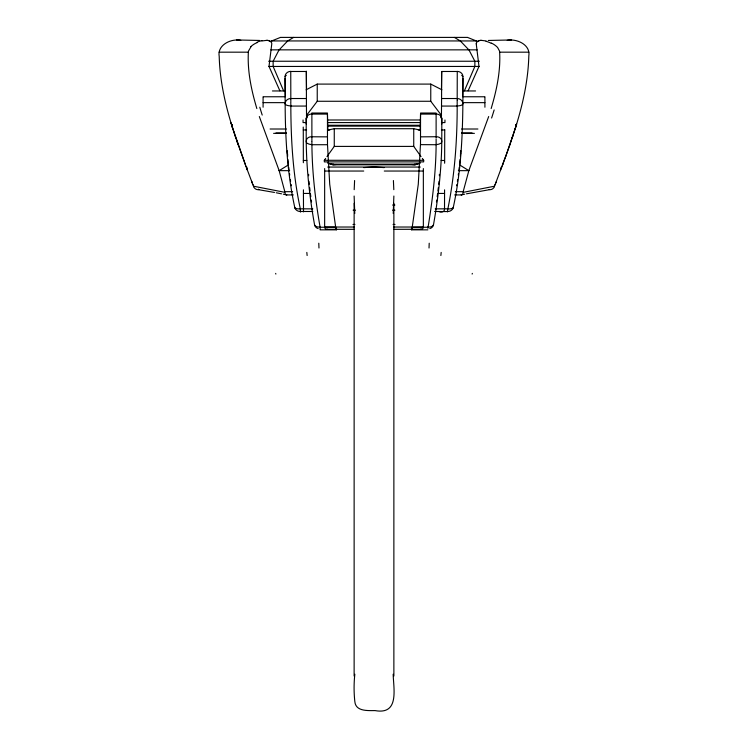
<?xml version="1.0" encoding="UTF-8"?>
<svg xmlns="http://www.w3.org/2000/svg" width="748" height="748" viewBox="0 0 748 748"><rect width="100%" height="100%" fill="white"/><g stroke="black" fill="none" stroke-linecap="round" stroke-linejoin="round"><path stroke-width="1.12" d="M312.804 208.86L300.331 208.842C292.842 174.396 290.85 139.016 290.832 103.85M290.832 103.084L290.832 102.457M290.822 98.717L290.748 71.359A5.675 5.245 -0.4 0 0 285.063 76.651L285.353 95.781M300.331 209.075L300.331 211.89M300.331 211.806L300.331 211.488A5.685 5.114 -1.1 0 1 295.208 208.645M303.501 211.862L303.426 189.842M311.897 141.578C311.897 170.31 315.151 198.968 320.116 227.233L335.674 227.233L335.992 228.785M311.879 113.322L311.888 136.781L327.474 136.865M311.879 114.098L327.456 114.079L327.474 136.734M320.116 229.318L320.116 227.691M327.465 113.574L327.474 114.173M327.474 137.37L327.493 143.766M420.516 142.793L420.544 114.098L436.121 114.098M420.526 114.304L420.535 113.574M427.893 228.374C432.699 198.8 436.402 168.88 436.112 138.838M436.121 113.668L436.112 137.641M441.675 72.126L441.675 71.621M441.582 98.988L441.423 118.913M440.787 116.127A5.675 4.572 -0.2 0 1 441.806 118.745L441.788 139.96C441.629 168.384 438.375 197.033 433.494 224.802M447.669 211.852L447.669 211.516A5.685 5.114 1.1 0 0 452.792 208.645M457.187 99.521L457.178 100.241M452.849 208.664A5.526 4.965 7.2 0 0 453.269 207.439C462.563 165.084 463.068 121.522 462.928 78.344M393.869 196.023L393.233 213.507M441.675 72.173L441.488 88.283M444.574 189.842L444.518 208.86M444.733 129.684L444.658 160.474L441.152 160.474M447.669 210.627L447.659 211.422M447.669 211.581L434.616 211.488M306.325 71.2L306.512 88.283M311.888 137.09L311.897 141.129M444.649 160.942L444.649 161.559M444.639 163.242L444.649 161.727M246.868 167.197L247.373 170.105M290.822 98.848L290.832 101.719M420.507 143.859L420.516 143.12M420.526 136.847L436.112 136.734A5.666 4.572 -8.7 0 1 441.75 141.307L441.788 141.372A5.666 3.413 0.4 0 1 440.853 143.317M462.647 95.781L462.937 76.651A5.675 5.245 0.4 0 0 457.262 71.387L457.187 98.979M420.507 143.766L418.282 184.26L412.008 228.785M457.178 105.674C457.234 140.325 454.691 175.658 447.669 209.833M457.178 100.7L457.178 104.944M507.219 40.355C516.718 38.4 530.743 44.749 528.808 55.997C528.2 80.242 522.861 104.112 515.671 127.188M318.209 228.626A5.741 4.759 -0.6 0 1 314.646 225.279C309.56 197.154 306.418 168.571 306.213 139.96L306.203 118.698A5.675 4.572 0.2 0 1 307.213 116.127M420.526 114.594L420.124 130.171M441.797 118.745L441.703 124.168M314.506 224.802L314.506 224.83A5.638 3.179 -1.7 0 0 315.983 226.279M411.437 228.832L412.466 228.813M439.45 175.771L439.478 174.518M460.74 150.713L460.403 156.538M444.723 129.965L441.404 129.965M354.187 189.674L354.599 180.53M420.498 144.644L436.112 144.719M250.935 46.881L248.542 50.948A5.685 4.965 -80.1 0 0 248.364 52.173C247.317 71.312 251.403 90.321 256.844 108.563M476.233 43.767L478.991 66.45L468.108 90.817M460.114 159.511L459.627 164.186M439.057 181.268L438.721 184.27M438.337 187.608L437.926 190.983M459.272 167.3L458.889 170.413M232.684 128.31C225.354 105.029 219.875 80.952 219.211 56.474C217.023 45.058 231.01 38.298 240.781 40.355M437.486 194.377L437.187 196.649M458.281 175.079L458.496 173.527M436.71 200.081L436.449 201.932M354.833 674.21C353.841 683.279 353.841 692.508 354.833 701.587C355.702 711.591 367.764 710.563 375.085 710.6C399.441 715.013 393.579 689.16 393.168 674.21M457.383 181.297L457.617 179.735M456.888 184.466L456.682 185.756M412.307 227.345L427.884 227.233M460.675 153.452L460.413 153.92M459.459 164.812L468.846 170.656L463.171 191.684L455.364 191.684M491.155 108.563C496.597 90.321 500.683 71.312 499.645 52.173A5.685 4.965 80.1 0 0 499.458 50.948L497.588 47.461A21.327 18.794 79 0 0 491.296 43.066M516.653 123.981L516.185 125.524M516.251 125.318L515.98 126.188M516.045 125.982L515.877 126.524M515.84 126.646L507.06 152.629L495.485 183.625M515.737 126.982L515.213 128.637M515.363 128.189L514.315 131.461M514.278 131.573L511.286 140.587M488.678 116.538L468.893 170.507M512.043 138.343L512.801 136.089M510.519 142.831L511.314 140.512M509.743 145.065L510.538 142.756M509.762 145L505.77 156.182M500.655 170.03L501.132 167.272M505.779 156.154L502.525 165.009M502.759 164.373L502.375 165.411M501.693 167.243L501.973 166.486M495.859 182.652L496.083 182.063M462.021 195.078A5.928 1.823 84.4 0 0 463.059 192.386L494.475 186.215L495.718 183.017M494.278 186.701L494.531 186.056M494.998 184.878L495.204 184.345M464.415 90.826L474.858 66.45L474.858 61.243L469.015 50.013L460.31 40.944L454.373 37.4M422.339 158.436L423.667 160.287L423.667 161.886L324.333 161.886L324.333 160.287L325.661 158.436M326.979 156.584L334.263 146.402L334.263 128.712L413.738 128.712L420.357 130.105M306.428 115.529L317.236 101.27L317.236 84.094L430.764 84.094L441.909 89.797M307.185 116.108L307.522 115.753A5.675 4.684 -0.1 0 1 311.879 113.986M516.036 125.075L516.503 124.327L515.989 125.131M292.636 191.684L284.829 191.684L279.154 170.656L288.541 164.812M270.374 41.486L280.472 37.4L467.528 37.4L477.626 41.486M293.627 37.4L287.69 40.944L278.985 50.013L273.142 61.243L273.142 66.45L283.586 90.826M306.091 89.797L317.236 84.094M486.05 40.953L481.366 40.364A12.248 10.238 62.4 0 0 478.935 40.701L476.869 42.075A3.833 3.17 66.1 0 0 476.252 43.777M327.54 162.98L332.888 164.803L415.131 164.803L420.47 162.98M261.95 40.953L266.634 40.364A12.248 10.238 -62.4 0 1 269.065 40.701L271.131 42.075A3.833 3.198 -64.4 0 1 271.786 43.767L269.009 66.45L279.892 90.817M421.666 229.253L422.91 228.486L423.349 227.027L393.532 227.027M327.643 130.105L334.263 128.712M462.947 194.555L464.704 194.19M466.471 193.826L489.173 189.73M421.573 229.271L393.607 229.318M363.818 167.599L374 166.935L384.182 167.599M327.671 229.271L326.661 229.309L354.393 229.318M332.888 164.803L336.291 164.495M421.283 229.309L420.329 229.271M511.37 39.962L488.294 40.467M414.327 164.233L417.889 164.139L330.111 164.139L333.673 164.233M477.149 49.854L270.851 49.854M271.187 40.944L476.813 40.944M219.127 52.173L248.355 52.173M499.645 52.173L528.873 52.173M268.616 61.243L479.384 61.243M268.616 66.45L479.384 66.45M290.738 71.481L306.334 71.481L306.39 85.001L306.418 98.521L290.822 98.521A5.675 5.124 0 0 0 285.147 103.692C285.287 138.445 287.344 173.396 294.759 207.439A5.526 4.965 -7.2 0 0 295.151 208.664M457.262 71.481L441.666 71.481L441.61 85.001L441.582 98.521L457.178 98.521A5.675 5.124 0 0 1 462.853 103.692M272.431 90.957L285.269 90.957M462.731 90.957L475.569 90.957M263.09 96.763L285.269 96.763M462.731 96.763L484.91 96.763M317.236 101.27L430.764 101.27L441.572 115.529M263.09 102.644L285.269 102.644M462.731 102.644L484.91 102.644M290.822 106.066L306.428 106.066L306.577 118.913M441.572 106.066L457.178 106.066M327.465 113.032L311.879 113.032M420.535 113.032L436.121 113.032M327.474 119.989L420.526 119.989M306.54 122.579L303.052 122.579L303.052 119.989M327.474 122.579L420.526 122.579M441.46 122.579L444.948 122.579L444.948 119.989M327.493 125.262L420.507 125.262M327.549 126.122L420.451 126.122M270.093 129.011L286.437 129.011M461.563 129.011L477.907 129.011M303.23 127.048L303.277 129.946L306.596 129.965M327.587 129.965L329.803 129.965M418.197 129.965L420.413 129.965M275.928 132.957L286.437 132.957M461.563 132.957L472.072 132.957M273.6 133.359L286.437 133.359M461.563 133.359L474.4 133.359M311.888 144.719L327.502 144.719L329.718 184.26L335.674 227.233M334.263 146.402L413.738 146.402L421.021 156.584M324.333 160.287L423.667 160.287M303.277 129.965L303.342 160.474L306.848 160.474M327.727 167.056L420.273 167.056M279.154 170.656L289.626 170.656M458.374 170.656L468.846 170.656M324.651 171.04L363.715 171.04M384.285 171.04L423.349 171.04M303.436 193.433L310.429 193.433M437.571 193.433L444.564 193.433M286.821 194.929L293.366 194.929M454.634 194.929L461.179 194.929M392.569 205.036L394.888 205.036M435.196 208.86L447.669 208.842A5.675 2.384 7.5 0 0 453.232 207.43M353.112 210.169L355.44 210.169M392.56 210.169L394.888 210.169M300.331 211.488L312.814 211.488M353.009 224.447L354.917 224.447M393.083 224.447L394.991 224.447M354.468 227.027L324.651 227.027L325.09 228.486L326.334 229.253M335.534 228.813L336.563 228.832M320.116 229.842L336.422 229.842M411.578 229.842L427.884 229.842M259.706 40.467L236.63 39.962M411.737 164.495L415.131 164.803M274.507 192.451L258.827 189.73L258.593 189.151M276.264 192.778L281.529 193.826M283.296 194.19L285.053 194.555M438.842 211.488C441.17 213.03 445.163 211.778 444.518 208.524M287.587 153.92L287.597 156.538M440.815 116.108L440.479 115.753A5.675 4.684 0.1 0 0 436.121 113.986M231.581 124.477L231.927 124.944L231.235 123.607M253.469 186.056L253.722 186.701M252.796 184.345L253.525 186.215L284.96 192.348A5.928 1.823 -84.6 0 0 285.979 195.069M253.02 184.924L252.282 183.017M252.515 183.625L251.917 182.063M252.141 182.652L246.999 169.085M279.107 170.507L259.322 116.538M251.824 181.829L251.627 181.315M247.064 169.272L246.027 166.486M246.139 166.804L232.217 126.823M245.653 165.476L235.91 138.202M238.21 144.916L236.667 140.446M231.328 123.925L232.161 126.646M235.153 135.958L235.938 138.296M234.414 133.705L235.19 136.052M233.675 131.442L234.442 133.808M233.713 131.564L232.432 127.525M232.366 127.31L231.712 125.197M231.16 123.383L230.945 122.663M287.326 153.452L287.26 150.713M291.318 185.756L291.112 184.466M290.383 179.735L290.617 181.297M311.551 201.932L311.29 200.081M289.504 173.527L289.719 175.079M310.813 196.649L310.514 194.377M310.074 190.983L309.663 187.608M289.111 170.413L288.728 167.3M309.279 184.27L308.943 181.268M288.373 164.186L287.887 159.511M354.767 213.507L354.131 196.023M393.401 180.53L393.813 189.674M327.876 130.171L327.474 114.388M327.502 144.56L327.493 144.037M306.297 124.168L306.203 118.745M308.522 174.518L308.55 175.771M303.361 162.718L303.342 160.474M285.072 78.344L285.147 103.692M306.428 106.066L306.418 98.988M457.178 105.87L457.178 105.936A5.675 2.179 0.3 0 0 462.825 103.953M484.91 97.277L484.91 107.226M430.764 84.094L430.764 101.27M423.349 168.571L423.349 226.962M413.738 128.712L413.738 146.402M393.869 203.316L393.869 676.033M354.131 203.316L354.131 676.033M324.651 168.571L324.651 226.962M263.09 97.277L263.09 107.226M318.975 248.009A235.498 17.915 83.3 0 1 318.798 243.212M311.888 136.725A5.666 4.572 8.7 0 0 306.25 141.307L306.213 141.419A5.666 3.413 -0.4 0 0 307.148 143.317M311.888 144.514A5.675 3.226 -0.6 0 1 307.671 143.476M320.116 226.999A5.685 2.917 -7 0 1 316.198 226.532M306.287 118.698A5.675 3.31 -7 0 1 307.353 117.09M336.301 229.767A5.76 0.505 83 0 1 336.002 228.916M336.544 229.281A5.76 0.505 83 0 1 336.516 229.589M308.597 175.35A206.7 7.405 86.6 0 1 308.578 174.331M429.202 243.212A235.498 17.915 -83.3 0 1 429.025 248.009M440.329 143.476A5.675 3.226 0.6 0 1 436.112 144.514M432.017 226.279A5.638 3.179 1.7 0 0 433.447 224.821L433.373 225.279A5.741 4.759 0.6 0 1 429.791 228.626M431.802 226.532A5.685 2.917 7 0 1 427.884 226.999M440.647 117.09A5.675 3.31 7 0 1 441.713 118.698M411.998 228.916A5.76 0.505 -83 0 1 411.699 229.767M411.484 229.589A5.76 0.505 -83 0 1 411.456 229.281M439.422 174.331A206.7 7.405 -86.6 0 1 439.403 175.35M441.17 252.413A221.997 16.895 -80.5 0 1 440.871 255.526M461.712 75.436A5.675 2.394 3.5 0 1 462.881 76.651M300.331 208.832A5.675 2.384 -7.5 0 1 294.768 207.43M290.822 105.87A5.675 2.179 -0.3 0 1 285.175 103.953M307.129 255.526A221.997 16.895 80.5 0 1 306.83 252.413M285.119 76.651A5.675 2.394 -3.5 0 1 286.288 75.436M286.821 194.873A5.928 1.823 -84.6 0 1 286.54 195.069M258.817 189.637A6.171 5.348 -69.1 0 1 253.647 186.748M494.353 186.748A6.171 5.348 69.1 0 1 489.183 189.637M461.46 195.06A5.928 1.823 84.4 0 1 461.179 194.854M232.385 125.206A7.05 3.647 -16.4 0 1 232.161 124.925M232.376 125.318A7.05 3.665 -17.1 0 1 232.179 125.056M275.657 273.385A225.12 1.524 72.1 0 1 275.872 274.067M515.858 124.935A7.05 3.675 17.1 0 1 515.643 125.225M472.128 274.067A225.12 1.524 -72.1 0 1 472.343 273.385M515.802 125.056A7.05 3.637 16.5 0 1 515.596 125.309M250.776 46.675A22.244 19.859 -82.6 0 1 257.256 42.571M257.144 42.178A31.444 27.573 -77.5 0 1 261.912 40.635M266.634 40.392A11.529 9.631 -62.3 0 1 269.532 40.85M262.211 115.07A290.018 208.627 82.7 0 1 259.78 107.207M494.148 109.947A290.018 214.994 -83.4 0 1 491.604 118.025M486.004 41.29A31.444 26.872 69.5 0 1 491.221 43.3M478.468 40.85A11.529 9.631 62.3 0 1 481.366 40.392"/></g></svg>
